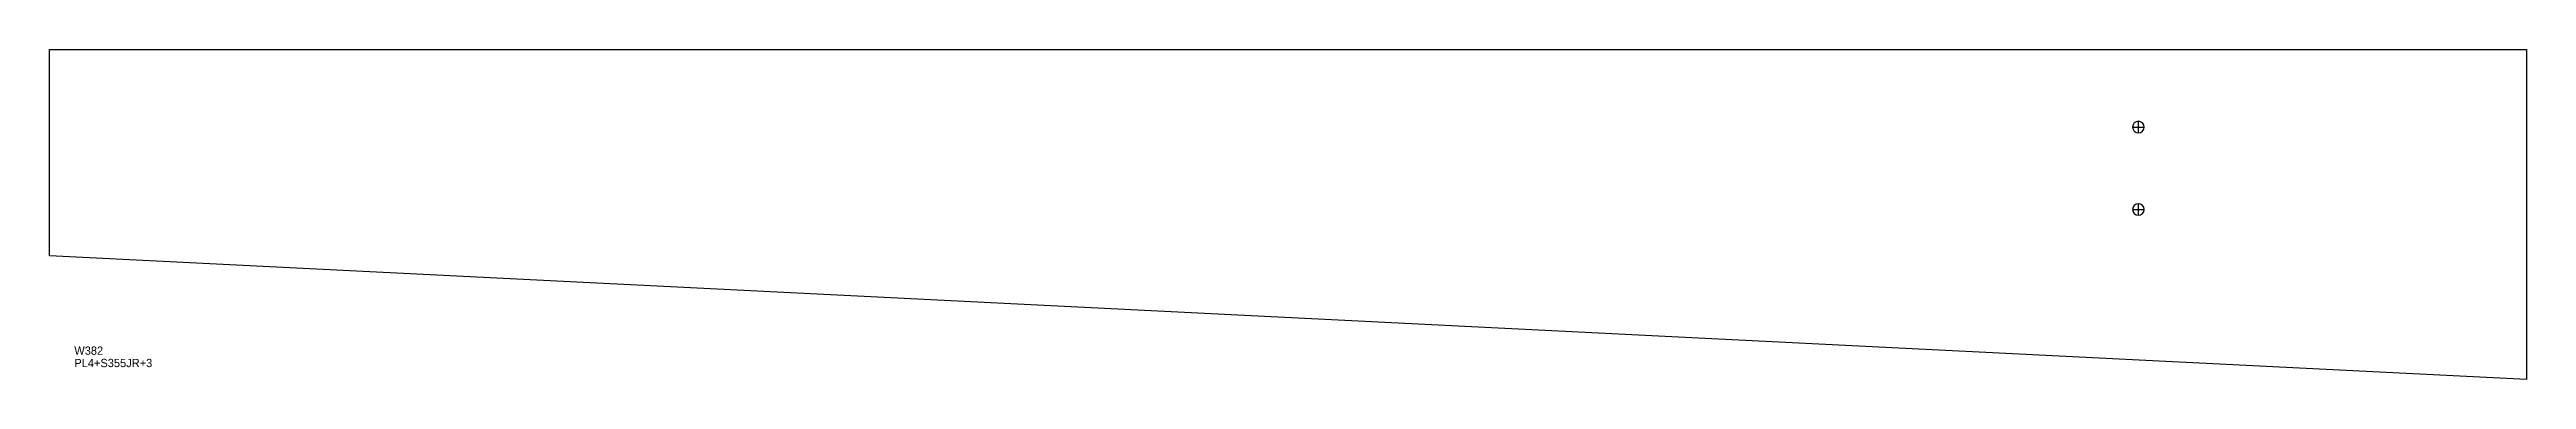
# Model space of a CAD drawing. Extents: x 0 to 3000, y 0 to 400.
import ezdxf

# ---------------------------------------------------------------- set-up
doc = ezdxf.new("R2010")
doc.units = 0
for name, color, linetype in [('14', 7, 'CONTINUOUS'), ('CUT', 7, 'CONTINUOUS'), ('SCRIBE', 3, 'CONTINUOUS'), ('TEXT', 7, 'CONTINUOUS')]:
    doc.layers.add(name, color=color, linetype=linetype)

msp = doc.modelspace()

# ---------------------------------------------------------------- linework, layer by layer
at = {"layer": '14', "color": 7, "linetype": 'CONTINUOUS'}
for p, q in [((2523, 306.02), (2537, 306.02)), ((2530, 299.02), (2530, 313.02)), ((2530, 199.02), (2530, 213.02)), ((2523, 206.02), (2537, 206.02))]:
    msp.add_line(p, q, dxfattribs=at)
for points in [[(2530, 313.02, 1), (2530, 299.02, 1)], [(2530, 213.02, 1), (2530, 199.02, 1)]]:
    msp.add_lwpolyline(points, format="xyb", close=True, dxfattribs=at)
at = {"layer": 'CUT', "color": 7, "linetype": 'CONTINUOUS'}
msp.add_lwpolyline([(0, 150), (0, 400), (3000, 400), (3000, 0)], close=True, dxfattribs=at)

# ---------------------------------------------------------------- texts
at = {"layer": 'SCRIBE', "color": 3}
msp.add_text('W382', height=10, dxfattribs=at).set_placement((30, 30))
at = {"layer": 'TEXT', "color": 7}
msp.add_text('PL4+S355JR+3', height=10, dxfattribs=at).set_placement((30, 15))

doc.saveas('drawing.dxf')
